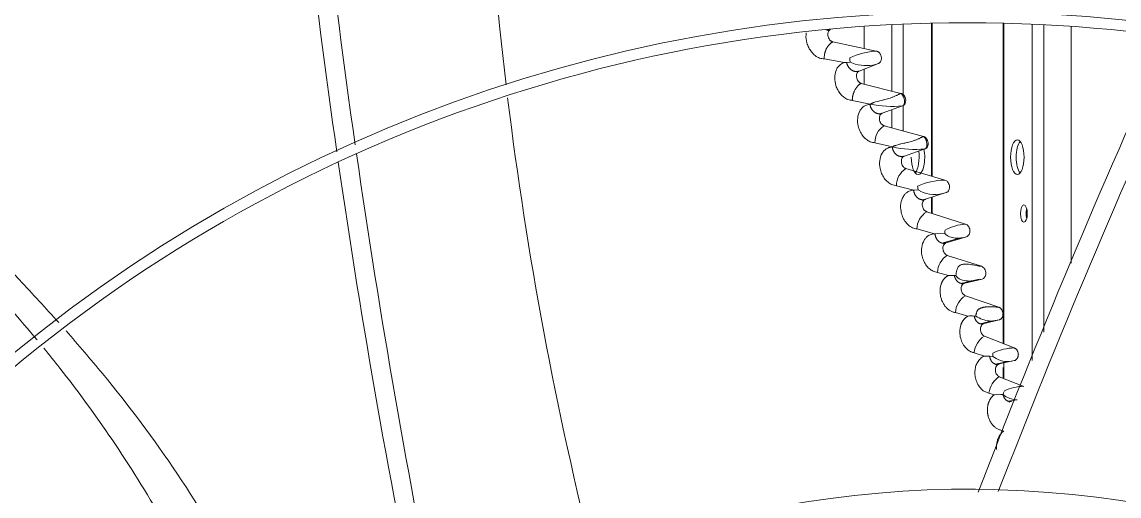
# Model space of a CAD drawing. Header units: millimetres. Extents: x 113490 to 142599, y -20467 to 115.
# Drawn here: x 122741.5 to 122994.1, y -11125.6 to -11016.3 of the extents above; entities that cross this region are included whole.
import ezdxf

# ---------------------------------------------------------------- set-up
doc = ezdxf.new("R2010")
doc.units = ezdxf.units.MM
doc.layers.add('DV3_0', color=7, linetype='Continuous')

msp = doc.modelspace()

# ---------------------------------------------------------------- linework, layer by layer
at = {"layer": 'DV3_0', "color": 7, "linetype": 'Continuous', "lineweight": 15}
for p, q in [((122935.43, -11022.44), (122935.43, -11017.32)), ((122951.09, -11051.89), (122951.09, -11016.59)), ((122967.39, -11016.59), (122967.39, -11090.41)), ((122983.05, -11071.94), (122983.05, -11017.32)), ((122928.19, -11020.9), (122938.19, -11023.02)), ((122926.21, -11024.81), (122930.87, -11025.66)), ((122932.11, -11025.08), (122932.1, -11024.59)), ((122932.18, -11025.58), (122932.11, -11025.08)), ((122932.18, -11025.58), (122931.37, -11025.66)), ((122933.35, -11026.02), (122932.18, -11025.58)), ((122938.67, -11025.89), (122934.26, -11027.62)), ((122935.43, -11030.64), (122935.43, -11027.16)), ((122934.74, -11030.47), (122943.84, -11032.77)), ((122932.67, -11034.38), (122936.8, -11035.28)), ((122936.8, -11035.28), (122936.72, -11035.3)), ((122944.24, -11035.65), (122939.58, -11037.37)), ((122939.99, -11040.22), (122949.03, -11042.71)), ((122937.86, -11044.17), (122941.91, -11045.12)), ((122941.91, -11045.12), (122941.86, -11045.13)), ((122949.37, -11045.59), (122944.66, -11047.22)), ((122945.01, -11050.09), (122954, -11052.76)), ((122942.81, -11054.05), (122946.84, -11055.07)), ((122946.84, -11055.07), (122946.79, -11055.09)), ((122947.82, -11055.04), (122946.84, -11055.07)), ((122947.72, -11054.35), (122947.71, -11054.16)), ((122947.75, -11054.64), (122947.72, -11054.35)), ((122947.82, -11055.04), (122947.75, -11054.64)), ((122948.28, -11055.27), (122947.82, -11055.04)), ((122954.27, -11055.65), (122949.51, -11057.18)), ((122951.09, -11060.47), (122951.09, -11056.68)), ((122949.8, -11060.06), (122958.74, -11062.92)), ((122947.53, -11064.02), (122951.56, -11065.12)), ((122953.95, -11065.09), (122951.69, -11065.13)), ((122953.31, -11067.3), (122957.34, -11066.12)), ((122958.94, -11065.83), (122954.3, -11067.21)), ((122954.54, -11070.1), (122962.41, -11072.63)), ((122952.28, -11074.03), (122954.79, -11074.72)), ((122956.18, -11074.72), (122954.79, -11074.72)), ((122956.53, -11074.72), (122956.17, -11074.72)), ((122957.63, -11076.57), (122961.9, -11075.59)), ((122962.54, -11075.56), (122958.57, -11076.49)), ((122958.71, -11079.4), (122966.39, -11082.05)), ((122956.4, -11083.28), (122959.27, -11084.12)), ((122961.27, -11083.34), (122961.38, -11083.07)), ((122961.14, -11084.11), (122960.75, -11084.11)), ((122961.52, -11084.34), (122961.14, -11084.11)), ((122962.14, -11085.89), (122964.93, -11085.23)), ((122966.47, -11084.98), (122963.03, -11085.81)), ((122966.47, -11084.98), (122964.63, -11085.24)), ((122963.09, -11088.72), (122969.98, -11091.43)), ((122960.71, -11092.53), (122963.09, -11093.31)), ((122965.05, -11093.4), (122964.3, -11093.36)), ((122965.03, -11093.03), (122965.04, -11092.64)), ((122965.05, -11093.4), (122965.03, -11093.03)), ((122965.78, -11093.86), (122965.05, -11093.4)), ((122965.61, -11095.2), (122968.48, -11094.58)), ((122969.97, -11094.36), (122966.51, -11095.13)), ((122967.39, -11095.97), (122967.39, -11098.4)), ((122966.52, -11098.06), (122972.16, -11100.29)), ((122964.13, -11101.84), (122965.34, -11102.24)), ((122967.4, -11102.19), (122967.52, -11101.75)), ((122967.52, -11101.75), (122967.68, -11101.34)), ((122968.58, -11103.73), (122970.61, -11103.41)), ((122966.87, -11110.37), (122967.54, -11110.61))]:
    msp.add_line(p, q, dxfattribs=at)
at = {"layer": 'DV3_0', "color": 7, "linetype": 'Continuous', "lineweight": 20}
for p, q in [((122941.74, -11032.24), (122941.74, -11016.94)), ((122944.36, -11033.06), (122944.36, -11016.81)), ((122950.93, -11051.84), (122950.93, -11016.59)), ((122967.55, -11090.47), (122967.55, -11016.59)), ((122974.12, -11094.34), (122974.12, -11016.81)), ((122976.74, -11087.77), (122976.74, -11016.94)), ((122941.74, -11040.7), (122941.74, -11036.57)), ((122944.36, -11041.42), (122944.36, -11035.57)), ((122950.93, -11060.42), (122950.93, -11056.73)), ((122967.55, -11098.47), (122967.55, -11094.78))]:
    msp.add_line(p, q, dxfattribs=at)
at = {"layer": 'DV3_0', "color": 7, "linetype": 'Continuous', "lineweight": 15}
for centre, radius, start, end in [((122959.24, -11359.99), 551.5, 105.4775, 164.5225), ((122959.24, -11359.99), 456, 45.9967, 135.345), ((122959.24, -11359.99), 453.5, 90, 135.5593), ((122959.24, -11359.99), 453.5, 45.9921, 90), ((123719.05, -10927.53), 872.25, 179.63163, 186.79939), ((122959.24, -11359.99), 457, 110.247, 135.4462), ((124720.31, -10773.15), 1921.39, 184.80784, 188.12284), ((124636.57, -10785.08), 1841.22, 184.70532, 188.15423), ((122959.24, -11359.99), 346, 46.4603, 135.3186), ((122959.24, -11359.99), 343.5, 90, 135.6595), ((122959.24, -11359.99), 343.5, 46.1768, 90), ((122927.26, -11017.29), 1.01, 237.3185, 274.2111), ((124680.83, -11783.04), 1840.9, 155.5057, 159.04474), ((124758.01, -11818.41), 1921.39, 155.45411, 158.83061), ((122939.03, -11038.94), 15.94, 93.0225, 115.8037), ((122931.18, -11031.74), 6.08, 88.2156, 92.9435), ((122935.83, -11018.02), 8.37, 252.8205, 289.8805), ((123719.05, -10927.53), 872.25, 186.99692, 194.17255), ((122941.77, -11010.44), 25.33, 258.6846, 275.5926), ((122939.17, -11036.72), 0.892, 234.0269, 274.1956), ((122942.54, -11044.15), 4.67, 122.9395, 180.3161), ((122947.19, -11020.86), 24.83, 257.7251, 275.0524), ((124720.31, -10773.15), 1921.39, 188.18485, 191.5672), ((122944.24, -11046.62), 0.85, 232.3055, 274.4729), ((124636.57, -10785.08), 1841.22, 188.2287, 191.77728), ((122947.63, -11054.13), 4.82, 122.93, 179.0377), ((122954.15, -11068.3), 15.54, 90.5595, 114.5067), ((122951.72, -11048.53), 7.57, 242.9588, 289.7405), ((122949.08, -11056.64), 0.798, 230.1456, 274.5886), ((122952.44, -11064.19), 4.91, 122.562, 177.9785), ((122959.28, -11073.44), 10.53, 92.977, 119.9222), ((122951.28, -11068.84), 3.73, 83.6363, 85.6103), ((122960.38, -11065.36), 6.43, 173.7436, 177.5751), ((122959.53, -11065.28), 5.58, 169.9864, 173.5772), ((122957.18, -11074.23), 4.9, 122.5708, 177.6361), ((122961.79, -11074.97), 5.25, 155.3579, 164.2643), ((122962.19, -11075.1), 5.67, 164.1449, 176.1971), ((122958.57, -11073.5), 2.38, 211.0548, 246.3315), ((122959.64, -11069.94), 6.08, 250.5416, 281.6366), ((122959.47, -11064.61), 11.37, 277.0844, 285.6697), ((122961.39, -11083.62), 5, 122.4652, 176.1927), ((122967.04, -11085.54), 6.18, 151.3363, 156.4381), ((122960.08, -11089.99), 5.93, 83.4895, 97.7815), ((122964.83, -11078.67), 6.57, 239.7121, 268.2407), ((122965.86, -11093.1), 5.19, 122.293, 173.6198), ((122963.45, -11099.24), 5.93, 81.7806, 93.4834), ((122970.06, -11102.41), 10.97, 90.3743, 117.168), ((122968.47, -11089.15), 5.43, 240.2883, 286.0903), ((122969.28, -11102.44), 5.18, 122.1683, 173.2983), ((122972.26, -11110.75), 10.47, 90.5253, 115.9355), ((122966.52, -11108.08), 5.96, 81.5356, 101.4495), ((122970.88, -11097.9), 5.52, 230.9286, 267.3042), ((122959.24, -11359.99), 236, 46.5586, 135.2674)]:
    msp.add_arc(centre, radius, start, end, dxfattribs=at)
at = {"layer": 'DV3_0', "color": 7, "linetype": 'Continuous', "lineweight": 20}
for centre, radius, start, end in [((122959.24, -11359.99), 461.75, 110.0855, 135.4011), ((122952.75, -11343.28), 420.46, 110.8294, 132.2399)]:
    msp.add_arc(centre, radius, start, end, dxfattribs=at)
at = {"layer": 'DV3_0', "color": 7, "linetype": 'Continuous', "lineweight": 15}
for centre, major_axis in [((122970.68, -11047.49), (0, -4)), ((122972.19, -11060.49), (0, -2))]:
    msp.add_ellipse(centre, major_axis=major_axis, ratio=0.386711, dxfattribs=at)
for centre, major_axis, start_param, end_param in [((122971.97, -11047.49), (0, -4), 3.572095, 5.852683), ((122947.8, -11047.49), (0, -4), 4.712389, 6.283185), ((122946.51, -11047.49), (0, -4), 0.430503, 1.935039), ((122947.8, -11047.49), (0, -4), 0, 2.053466), ((122973.48, -11060.49), (0, -2), 4.129099, 5.295679)]:
    msp.add_ellipse(centre, major_axis=major_axis, ratio=0.386711, start_param=start_param, end_param=end_param, dxfattribs=at)
for points, knots in [([(122801.78, -10936.09), (122800.08, -10936.72), (122795.94, -10938.29), (122787.09, -10941.8), (122777.51, -10945.84), (122766.93, -10950.71), (122757.76, -10955.23), (122746.69, -10961.07), (122733.07, -10968.83), (122717.47, -10978.59), (122702.01, -10989.22), (122688.71, -10999.12), (122677.99, -11007.61), (122669.56, -11014.53), (122664.69, -11018.69), (122662.48, -11020.58)], [0.2372655, 0.2372655, 0.2372655, 0.2372655, 0.2629324, 0.3003611, 0.375216, 0.4179257, 0.4668403, 0.518544, 0.5907456, 0.6811722, 0.7688048, 0.8461038, 0.908484, 0.9586231, 1, 1, 1, 1]), ([(122922.05, -11018.83), (122922.03, -11018.98), (122921.95, -11019.73), (122922.1, -11020.9), (122922.6, -11022.24), (122923.25, -11023.27), (122924.1, -11024.13), (122925.13, -11024.72), (122925.85, -11024.78), (122926.21, -11024.81)], [0.3618158, 0.3618158, 0.3618158, 0.3618158, 0.3973455, 0.5388105, 0.6262607, 0.7173174, 0.8104477, 0.9044658, 1, 1, 1, 1]), ([(122926.69, -11018.15), (122926.73, -11018.16), (122926.81, -11018.17), (122926.92, -11018.17), (122927.05, -11018.17), (122927.17, -11018.16), (122927.3, -11018.15), (122927.42, -11018.12), (122927.54, -11018.09), (122927.62, -11018.07), (122927.66, -11018.05)], [0.7345722, 0.7345722, 0.7345722, 0.7345722, 0.7635849, 0.797214, 0.8309102, 0.8646595, 0.8984503, 0.9322737, 0.9661242, 1, 1, 1, 1]), ([(122927.66, -11018.05), (122927.64, -11018.06), (122927.59, -11018.08), (122927.52, -11018.12), (122927.46, -11018.16), (122927.4, -11018.21), (122927.31, -11018.3), (122927.2, -11018.44), (122927.1, -11018.64), (122927.04, -11018.88), (122927, -11019.23), (122927.06, -11019.7), (122927.25, -11020.12), (122927.44, -11020.4), (122927.58, -11020.56), (122927.73, -11020.69), (122927.88, -11020.78), (122928.04, -11020.86), (122928.14, -11020.89), (122928.19, -11020.9)], [0, 0, 0, 0, 0.024624, 0.049155, 0.073731, 0.098492, 0.123573, 0.188662, 0.254835, 0.324776, 0.395743, 0.542434, 0.68507, 0.744419, 0.803054, 0.853511, 0.90333, 0.951912, 1, 1, 1, 1]), ([(122926.21, -11024.81), (122926.21, -11024.76), (122926.2, -11024.64), (122926.21, -11024.48), (122926.22, -11024.32), (122926.23, -11024.16), (122926.25, -11024.02), (122926.27, -11023.88), (122926.29, -11023.75), (122926.31, -11023.63), (122926.34, -11023.51), (122926.36, -11023.41), (122926.39, -11023.31), (122926.42, -11023.22), (122926.44, -11023.13), (122926.47, -11023.06), (122926.5, -11022.99), (122926.52, -11022.92), (122926.54, -11022.87), (122926.56, -11022.82), (122926.58, -11022.78), (122926.59, -11022.74), (122926.6, -11022.71), (122926.61, -11022.69), (122926.62, -11022.68), (122926.66, -11022.58), (122926.75, -11022.4), (122926.88, -11022.17), (122927.02, -11021.95), (122927.16, -11021.75), (122927.31, -11021.58), (122927.46, -11021.43), (122927.61, -11021.29), (122927.76, -11021.17), (122927.9, -11021.07), (122928.05, -11020.98), (122928.15, -11020.93), (122928.19, -11020.9)], [0, 0, 0, 0, 0.034247, 0.066998, 0.098291, 0.128152, 0.156601, 0.183653, 0.209318, 0.233601, 0.256508, 0.27804, 0.298197, 0.31698, 0.334386, 0.350413, 0.365059, 0.378321, 0.390195, 0.400677, 0.409765, 0.417455, 0.423745, 0.428631, 0.432112, 0.434187, 0.49402, 0.552, 0.608212, 0.662712, 0.715543, 0.766744, 0.816357, 0.864431, 0.911021, 0.956188, 1, 1, 1, 1]), ([(122938.19, -11023.02), (122938.22, -11023.03), (122938.29, -11023.04), (122938.38, -11023.08), (122938.47, -11023.11), (122938.57, -11023.17), (122938.7, -11023.25), (122938.9, -11023.42), (122939.08, -11023.65), (122939.23, -11023.95), (122939.32, -11024.21), (122939.37, -11024.49), (122939.38, -11024.76), (122939.35, -11025.03), (122939.27, -11025.27), (122939.16, -11025.49), (122939.04, -11025.65), (122938.91, -11025.76), (122938.8, -11025.84), (122938.71, -11025.87), (122938.67, -11025.89)], [0, 0, 0, 0, 0.028272, 0.055544, 0.081933, 0.107568, 0.154556, 0.202641, 0.315382, 0.382024, 0.454683, 0.525592, 0.597115, 0.668375, 0.7388, 0.807176, 0.875116, 0.917708, 0.959123, 1, 1, 1, 1]), ([(122930.87, -11025.66), (122930.7, -11025.72), (122930.38, -11025.82), (122929.97, -11026.08), (122929.61, -11026.39), (122929.32, -11026.73), (122929.1, -11027.1), (122928.74, -11027.86), (122928.51, -11029.17), (122928.77, -11030.76), (122929.3, -11032.01), (122929.92, -11032.95), (122930.73, -11033.72), (122931.67, -11034.27), (122932.34, -11034.34), (122932.67, -11034.38)], [0, 0, 0, 0, 0.048864, 0.095129, 0.13896, 0.180413, 0.219499, 0.256141, 0.404018, 0.547159, 0.634107, 0.723737, 0.814827, 0.906766, 1, 1, 1, 1]), ([(122931.37, -11025.66), (122931.38, -11025.71), (122931.4, -11025.8), (122931.44, -11025.94), (122931.48, -11026.07), (122931.53, -11026.2), (122931.59, -11026.33), (122931.65, -11026.45), (122931.72, -11026.57), (122931.79, -11026.69), (122931.87, -11026.8), (122931.95, -11026.9), (122932.03, -11027), (122932.12, -11027.1), (122932.22, -11027.18), (122932.31, -11027.27), (122932.41, -11027.34), (122932.52, -11027.41), (122932.62, -11027.48), (122932.73, -11027.53), (122932.84, -11027.58), (122932.96, -11027.63), (122933.07, -11027.66), (122933.19, -11027.69), (122933.31, -11027.71), (122933.43, -11027.73), (122933.55, -11027.73), (122933.67, -11027.73), (122933.79, -11027.73), (122933.91, -11027.71), (122934.03, -11027.69), (122934.15, -11027.66), (122934.22, -11027.63), (122934.26, -11027.62)], [0, 0, 0, 0, 0.030384, 0.060748, 0.091135, 0.121579, 0.15211, 0.182752, 0.213525, 0.244442, 0.275515, 0.306752, 0.338161, 0.369745, 0.401509, 0.433456, 0.46559, 0.497915, 0.530435, 0.563144, 0.596034, 0.629096, 0.662315, 0.695677, 0.729167, 0.762768, 0.796466, 0.830245, 0.864093, 0.897998, 0.931954, 0.965955, 1, 1, 1, 1]), ([(122934.26, -11027.62), (122934.2, -11027.65), (122934.09, -11027.7), (122933.88, -11027.88), (122933.68, -11028.2), (122933.59, -11028.7), (122933.65, -11029.25), (122933.85, -11029.74), (122934.12, -11030.1), (122934.38, -11030.31), (122934.58, -11030.42), (122934.69, -11030.45), (122934.74, -11030.47)], [0, 0, 0, 0, 0.062102, 0.12489, 0.256734, 0.397285, 0.543216, 0.684976, 0.802585, 0.903031, 0.951697, 1, 1, 1, 1]), ([(122749.91, -11085.59), (122746.95, -11082.28), (122743.94, -11079.01), (122734.29, -11068.77), (122727.49, -11061.88), (122713.03, -11049.58), (122705.36, -11044.17), (122688.77, -11035.95), (122679.85, -11033.12), (122670.1, -11032)], [0.5671555, 0.5671555, 0.5671555, 0.5671555, 0.625, 0.625, 0.75, 0.75, 0.875, 0.875, 1, 1, 1, 1]), ([(122932.67, -11034.38), (122932.67, -11034.32), (122932.67, -11034.21), (122932.68, -11034.04), (122932.7, -11033.87), (122932.72, -11033.72), (122932.74, -11033.57), (122932.76, -11033.43), (122932.79, -11033.29), (122932.82, -11033.17), (122932.85, -11033.05), (122932.88, -11032.94), (122932.91, -11032.84), (122932.94, -11032.74), (122932.97, -11032.66), (122933, -11032.58), (122933.03, -11032.51), (122933.06, -11032.44), (122933.08, -11032.39), (122933.1, -11032.34), (122933.12, -11032.3), (122933.14, -11032.26), (122933.15, -11032.23), (122933.16, -11032.21), (122933.17, -11032.19), (122933.22, -11032.09), (122933.31, -11031.91), (122933.46, -11031.66), (122933.62, -11031.43), (122933.78, -11031.23), (122933.94, -11031.05), (122934.1, -11030.9), (122934.26, -11030.76), (122934.42, -11030.65), (122934.58, -11030.55), (122934.69, -11030.49), (122934.74, -11030.47)], [0, 0, 0, 0, 0.035273, 0.069011, 0.10125, 0.132017, 0.161329, 0.189202, 0.215643, 0.24066, 0.264255, 0.286432, 0.307189, 0.326528, 0.344447, 0.360943, 0.376014, 0.389658, 0.40187, 0.412649, 0.421991, 0.429892, 0.436351, 0.441364, 0.44493, 0.447047, 0.511167, 0.573116, 0.632997, 0.690884, 0.746841, 0.800927, 0.853208, 0.90376, 0.952661, 1, 1, 1, 1]), ([(122936.8, -11035.28), (122936.84, -11035.25), (122936.93, -11035.19), (122937.07, -11035.12), (122937.22, -11035.04), (122937.38, -11034.97), (122937.65, -11034.87), (122938.09, -11034.72), (122938.7, -11034.56), (122939.3, -11034.41), (122939.8, -11034.29), (122940.27, -11034.17), (122940.77, -11034.04), (122941.28, -11033.88), (122941.69, -11033.74), (122942.02, -11033.62), (122942.33, -11033.49), (122942.62, -11033.36), (122942.89, -11033.23), (122943.16, -11033.11), (122943.4, -11032.98), (122943.63, -11032.87), (122943.77, -11032.81), (122943.84, -11032.77)], [0, 0, 0, 0, 0.02239, 0.045542, 0.069487, 0.094252, 0.119858, 0.19121, 0.284759, 0.376509, 0.443355, 0.485065, 0.569332, 0.642591, 0.687514, 0.730371, 0.771441, 0.81104, 0.849517, 0.887246, 0.924627, 0.962072, 1, 1, 1, 1]), ([(122943.84, -11032.77), (122943.87, -11032.78), (122943.92, -11032.79), (122944, -11032.82), (122944.08, -11032.86), (122944.18, -11032.92), (122944.31, -11033), (122944.46, -11033.13), (122944.59, -11033.28), (122944.78, -11033.55), (122944.91, -11033.88), (122944.97, -11034.25), (122944.97, -11034.52), (122944.93, -11034.79), (122944.86, -11035.03), (122944.74, -11035.25), (122944.61, -11035.41), (122944.48, -11035.52), (122944.36, -11035.6), (122944.28, -11035.63), (122944.24, -11035.65)], [0, 0, 0, 0, 0.024123, 0.048338, 0.072771, 0.097546, 0.147172, 0.197151, 0.252995, 0.309556, 0.44801, 0.519109, 0.59083, 0.663237, 0.734728, 0.803122, 0.871248, 0.914926, 0.957627, 1, 1, 1, 1]), ([(122943.84, -11032.77), (122944.01, -11032.87), (122944.19, -11033.08), (122944.49, -11033.61), (122944.61, -11033.94), (122944.71, -11034.59), (122944.7, -11034.91), (122944.56, -11035.41), (122944.42, -11035.58), (122944.24, -11035.65)], [0, 0, 0, 0, 0.25, 0.25, 0.5, 0.5, 0.75, 0.75, 1, 1, 1, 1]), ([(122936.72, -11035.3), (122936.54, -11035.32), (122936.21, -11035.36), (122935.75, -11035.53), (122935.37, -11035.74), (122935.05, -11035.99), (122934.79, -11036.26), (122934.59, -11036.52), (122934.18, -11037.18), (122933.8, -11038.44), (122933.93, -11040.1), (122934.38, -11041.45), (122934.99, -11042.51), (122935.81, -11043.38), (122936.8, -11044.01), (122937.51, -11044.12), (122937.86, -11044.17)], [0, 0, 0, 0, 0.047122, 0.090496, 0.130241, 0.166434, 0.199058, 0.22806, 0.253363, 0.40011, 0.539149, 0.628436, 0.720179, 0.813041, 0.906165, 1, 1, 1, 1]), ([(122936.72, -11035.3), (122936.73, -11035.35), (122936.75, -11035.45), (122936.78, -11035.59), (122936.82, -11035.73), (122936.87, -11035.87), (122936.92, -11036), (122936.98, -11036.13), (122937.04, -11036.25), (122937.11, -11036.37), (122937.18, -11036.49), (122937.26, -11036.6), (122937.35, -11036.7), (122937.44, -11036.8), (122937.53, -11036.9), (122937.62, -11036.98), (122937.72, -11037.06), (122937.83, -11037.14), (122937.93, -11037.2), (122938.04, -11037.26), (122938.15, -11037.32), (122938.27, -11037.36), (122938.38, -11037.4), (122938.5, -11037.43), (122938.62, -11037.46), (122938.74, -11037.47), (122938.86, -11037.48), (122938.98, -11037.48), (122939.1, -11037.47), (122939.22, -11037.46), (122939.34, -11037.44), (122939.46, -11037.41), (122939.54, -11037.38), (122939.58, -11037.37)], [0, 0, 0, 0, 0.030635, 0.061224, 0.091813, 0.122439, 0.153133, 0.183919, 0.214818, 0.245844, 0.27701, 0.308323, 0.339791, 0.371419, 0.40321, 0.435168, 0.467299, 0.499607, 0.532097, 0.564763, 0.597599, 0.630594, 0.663734, 0.697006, 0.730393, 0.763879, 0.797449, 0.831089, 0.864786, 0.898531, 0.932316, 0.966139, 1, 1, 1, 1]), ([(122939.58, -11037.37), (122939.52, -11037.39), (122939.4, -11037.45), (122939.19, -11037.62), (122938.98, -11037.94), (122938.88, -11038.44), (122938.93, -11038.98), (122939.12, -11039.47), (122939.39, -11039.85), (122939.64, -11040.06), (122939.84, -11040.17), (122939.94, -11040.21), (122939.99, -11040.22)], [0, 0, 0, 0, 0.06232, 0.125349, 0.257498, 0.397954, 0.54335, 0.684485, 0.801986, 0.902662, 0.951486, 1, 1, 1, 1]), ([(122941.91, -11045.12), (122941.95, -11045.09), (122942.04, -11045.04), (122942.19, -11044.96), (122942.34, -11044.89), (122942.51, -11044.82), (122942.78, -11044.72), (122943.23, -11044.58), (122943.85, -11044.43), (122944.47, -11044.28), (122944.97, -11044.17), (122945.45, -11044.06), (122945.96, -11043.94), (122946.47, -11043.79), (122946.89, -11043.65), (122947.21, -11043.53), (122947.52, -11043.41), (122947.82, -11043.29), (122948.09, -11043.16), (122948.35, -11043.04), (122948.6, -11042.92), (122948.83, -11042.81), (122948.96, -11042.74), (122949.03, -11042.71)], [0, 0, 0, 0, 0.022591, 0.045965, 0.070153, 0.095183, 0.121079, 0.193087, 0.287972, 0.379275, 0.446421, 0.489214, 0.573272, 0.646377, 0.691029, 0.733567, 0.774271, 0.81346, 0.851488, 0.88874, 0.925625, 0.962567, 1, 1, 1, 1]), ([(122949.03, -11042.71), (122949.06, -11042.72), (122949.11, -11042.73), (122949.19, -11042.76), (122949.27, -11042.8), (122949.38, -11042.86), (122949.5, -11042.95), (122949.65, -11043.08), (122949.78, -11043.24), (122949.96, -11043.51), (122950.08, -11043.84), (122950.14, -11044.2), (122950.13, -11044.48), (122950.09, -11044.74), (122950.01, -11044.99), (122949.89, -11045.2), (122949.75, -11045.36), (122949.62, -11045.47), (122949.5, -11045.54), (122949.42, -11045.57), (122949.37, -11045.59)], [0, 0, 0, 0, 0.024221, 0.048526, 0.073043, 0.097896, 0.147641, 0.197716, 0.253529, 0.310059, 0.447944, 0.518776, 0.590268, 0.662595, 0.734061, 0.802568, 0.870843, 0.914661, 0.957497, 1, 1, 1, 1]), ([(122949.03, -11042.71), (122949.21, -11042.81), (122949.39, -11043.02), (122949.68, -11043.56), (122949.79, -11043.9), (122949.89, -11044.55), (122949.87, -11044.86), (122949.71, -11045.36), (122949.56, -11045.53), (122949.37, -11045.59)], [0, 0, 0, 0, 0.25, 0.25, 0.5, 0.5, 0.75, 0.75, 1, 1, 1, 1]), ([(122941.86, -11045.13), (122941.68, -11045.15), (122941.33, -11045.19), (122940.87, -11045.35), (122940.47, -11045.57), (122940.15, -11045.82), (122939.89, -11046.08), (122939.69, -11046.34), (122939.27, -11046.98), (122938.87, -11048.22), (122938.96, -11049.88), (122939.39, -11051.25), (122939.98, -11052.33), (122940.79, -11053.22), (122941.76, -11053.87), (122942.46, -11053.99), (122942.81, -11054.05)], [0, 0, 0, 0, 0.048442, 0.092755, 0.133055, 0.169407, 0.201787, 0.230133, 0.254365, 0.400813, 0.538758, 0.629112, 0.721369, 0.814231, 0.906977, 1, 1, 1, 1]), ([(122941.86, -11045.13), (122941.87, -11045.18), (122941.89, -11045.28), (122941.92, -11045.42), (122941.95, -11045.56), (122942, -11045.7), (122942.05, -11045.83), (122942.11, -11045.96), (122942.17, -11046.09), (122942.23, -11046.21), (122942.31, -11046.33), (122942.38, -11046.44), (122942.46, -11046.54), (122942.55, -11046.64), (122942.64, -11046.74), (122942.73, -11046.83), (122942.83, -11046.91), (122942.93, -11046.98), (122943.04, -11047.05), (122943.14, -11047.11), (122943.25, -11047.16), (122943.37, -11047.21), (122943.48, -11047.25), (122943.6, -11047.28), (122943.71, -11047.31), (122943.83, -11047.32), (122943.95, -11047.33), (122944.07, -11047.33), (122944.19, -11047.33), (122944.31, -11047.31), (122944.42, -11047.29), (122944.54, -11047.26), (122944.62, -11047.23), (122944.66, -11047.22)], [0, 0, 0, 0, 0.030734, 0.061421, 0.092104, 0.12282, 0.1536, 0.184466, 0.215439, 0.246533, 0.277759, 0.309125, 0.340636, 0.372297, 0.404113, 0.436086, 0.468222, 0.500526, 0.533002, 0.565646, 0.598452, 0.631408, 0.664503, 0.697721, 0.731048, 0.764467, 0.797965, 0.831527, 0.865142, 0.898801, 0.932497, 0.96623, 1, 1, 1, 1]), ([(122944.66, -11047.22), (122944.6, -11047.25), (122944.48, -11047.3), (122944.26, -11047.47), (122944.05, -11047.78), (122943.94, -11048.28), (122943.97, -11048.82), (122944.15, -11049.32), (122944.41, -11049.7), (122944.66, -11049.91), (122944.86, -11050.03), (122944.96, -11050.07), (122945.01, -11050.09)], [0, 0, 0, 0, 0.062549, 0.125812, 0.258284, 0.398682, 0.543566, 0.684075, 0.801456, 0.902317, 0.951347, 1, 1, 1, 1]), ([(122954, -11052.76), (122954.12, -11052.8), (122954.34, -11052.89), (122954.64, -11053.15), (122954.89, -11053.53), (122955.06, -11054.02), (122955.08, -11054.57), (122954.94, -11055.08), (122954.7, -11055.4), (122954.47, -11055.58), (122954.34, -11055.63), (122954.27, -11055.65)], [0, 0, 0, 0, 0.104422, 0.203054, 0.315004, 0.452188, 0.594733, 0.73555, 0.873812, 0.937759, 1, 1, 1, 1]), ([(122946.79, -11055.09), (122946.6, -11055.1), (122946.24, -11055.14), (122945.76, -11055.3), (122945.36, -11055.52), (122945.03, -11055.77), (122944.78, -11056.02), (122944.58, -11056.27), (122944.15, -11056.89), (122943.73, -11058.11), (122943.79, -11059.76), (122944.18, -11061.14), (122944.76, -11062.24), (122945.54, -11063.15), (122946.5, -11063.81), (122947.19, -11063.95), (122947.53, -11064.02)], [0, 0, 0, 0, 0.050205, 0.095756, 0.136766, 0.173286, 0.205281, 0.232678, 0.25539, 0.401679, 0.538547, 0.629872, 0.722586, 0.815422, 0.907786, 1, 1, 1, 1]), ([(122946.79, -11055.09), (122946.79, -11055.13), (122946.81, -11055.23), (122946.84, -11055.37), (122946.87, -11055.51), (122946.91, -11055.65), (122946.96, -11055.78), (122947.02, -11055.91), (122947.07, -11056.04), (122947.14, -11056.16), (122947.21, -11056.28), (122947.28, -11056.39), (122947.36, -11056.5), (122947.44, -11056.6), (122947.53, -11056.69), (122947.62, -11056.78), (122947.72, -11056.86), (122947.82, -11056.94), (122947.92, -11057.01), (122948.02, -11057.07), (122948.13, -11057.12), (122948.24, -11057.17), (122948.35, -11057.21), (122948.46, -11057.24), (122948.58, -11057.27), (122948.69, -11057.28), (122948.81, -11057.29), (122948.93, -11057.3), (122949.04, -11057.29), (122949.16, -11057.28), (122949.28, -11057.25), (122949.39, -11057.22), (122949.47, -11057.2), (122949.51, -11057.18)], [0, 0, 0, 0, 0.030851, 0.061651, 0.092443, 0.123263, 0.154141, 0.185099, 0.216157, 0.247329, 0.278623, 0.310048, 0.341609, 0.37331, 0.405155, 0.437146, 0.46929, 0.50159, 0.534052, 0.566673, 0.599445, 0.632359, 0.665402, 0.69856, 0.731818, 0.765162, 0.798576, 0.832048, 0.865567, 0.899125, 0.932715, 0.966339, 1, 1, 1, 1]), ([(122949.51, -11057.18), (122949.45, -11057.21), (122949.33, -11057.26), (122949.11, -11057.43), (122948.89, -11057.74), (122948.76, -11058.23), (122948.78, -11058.77), (122948.95, -11059.27), (122949.2, -11059.66), (122949.44, -11059.88), (122949.64, -11060), (122949.74, -11060.04), (122949.8, -11060.06)], [0, 0, 0, 0, 0.062812, 0.126364, 0.259394, 0.400016, 0.544658, 0.684677, 0.801948, 0.903051, 0.951597, 1, 1, 1, 1]), ([(122716.43, -11060.31), (122719.7, -11063.12), (122725.11, -11067.77), (122732.58, -11075.57), (122739.1, -11082.72), (122742.97, -11087.24), (122744.92, -11089.59)], [0, 0, 0, 0, 0.0665262, 0.1303545, 0.1795293, 0.2312581, 0.2312581, 0.2312581, 0.2312581]), ([(122958.94, -11065.83), (122959.2, -11065.75), (122959.44, -11065.55), (122959.74, -11064.99), (122959.8, -11064.63), (122959.73, -11064.1), (122959.68, -11063.92), (122959.55, -11063.62), (122959.47, -11063.49), (122959.2, -11063.16), (122959, -11063.01), (122958.74, -11062.92)], [0, 0, 0, 0, 0.25, 0.25, 0.5, 0.5, 0.625, 0.625, 0.75, 0.75, 1, 1, 1, 1]), ([(122951.56, -11065.12), (122951.38, -11065.14), (122951.04, -11065.18), (122950.57, -11065.36), (122950.18, -11065.57), (122949.85, -11065.83), (122949.59, -11066.09), (122949.39, -11066.34), (122948.97, -11066.98), (122948.55, -11068.2), (122948.6, -11069.84), (122948.99, -11071.21), (122949.56, -11072.29), (122950.34, -11073.18), (122951.27, -11073.82), (122951.94, -11073.96), (122952.28, -11074.03)], [0, 0, 0, 0, 0.049141, 0.094092, 0.13496, 0.171784, 0.204539, 0.23317, 0.257605, 0.403931, 0.540449, 0.632484, 0.72525, 0.817543, 0.909024, 1, 1, 1, 1]), ([(122951.69, -11065.13), (122951.7, -11065.18), (122951.71, -11065.28), (122951.74, -11065.42), (122951.77, -11065.55), (122951.81, -11065.69), (122951.85, -11065.82), (122951.9, -11065.95), (122951.96, -11066.07), (122952.02, -11066.19), (122952.08, -11066.31), (122952.16, -11066.42), (122952.23, -11066.52), (122952.31, -11066.62), (122952.39, -11066.72), (122952.48, -11066.8), (122952.57, -11066.89), (122952.67, -11066.96), (122952.77, -11067.03), (122952.87, -11067.09), (122952.97, -11067.14), (122953.07, -11067.19), (122953.18, -11067.23), (122953.29, -11067.26), (122953.4, -11067.29), (122953.51, -11067.3), (122953.63, -11067.31), (122953.74, -11067.32), (122953.85, -11067.31), (122953.97, -11067.3), (122954.08, -11067.28), (122954.19, -11067.25), (122954.27, -11067.22), (122954.3, -11067.21)], [0, 0, 0, 0, 0.030903, 0.061757, 0.092606, 0.123482, 0.154416, 0.185429, 0.216539, 0.247758, 0.279095, 0.310558, 0.342151, 0.373878, 0.405741, 0.437743, 0.46989, 0.502187, 0.534638, 0.56724, 0.599989, 0.632874, 0.665883, 0.699003, 0.732219, 0.765517, 0.798883, 0.832304, 0.86577, 0.899275, 0.932814, 0.966387, 1, 1, 1, 1]), ([(122953.95, -11065.09), (122954.28, -11065.42), (122954.67, -11065.66), (122955.5, -11065.98), (122955.93, -11066.07), (122957.24, -11066.2), (122958.13, -11066.09), (122958.94, -11065.83)], [0, 0, 0, 0, 0.25, 0.25, 0.5, 0.5, 1, 1, 1, 1]), ([(122954.3, -11067.21), (122954.24, -11067.23), (122954.12, -11067.28), (122953.89, -11067.44), (122953.66, -11067.75), (122953.52, -11068.24), (122953.53, -11068.79), (122953.69, -11069.3), (122953.94, -11069.69), (122954.18, -11069.92), (122954.38, -11070.04), (122954.49, -11070.08), (122954.54, -11070.1)], [0, 0, 0, 0, 0.062383, 0.125326, 0.258613, 0.399122, 0.543125, 0.682116, 0.798667, 0.899797, 0.950261, 1, 1, 1, 1]), ([(122962.41, -11072.63), (122962.02, -11072.6), (122961.6, -11072.53), (122960.74, -11072.37), (122960.28, -11072.28), (122959.58, -11072.16), (122959.34, -11072.13), (122958.87, -11072.1), (122958.63, -11072.09), (122958.14, -11072.14), (122957.9, -11072.19), (122957.44, -11072.4), (122957.22, -11072.55), (122957.02, -11072.78)], [0, 0, 0, 0, 0.25, 0.25, 0.5, 0.5, 0.625, 0.625, 0.75, 0.75, 0.875, 0.875, 1, 1, 1, 1]), ([(122962.54, -11075.56), (122962.75, -11075.51), (122962.97, -11075.37), (122963.3, -11074.93), (122963.41, -11074.61), (122963.43, -11074.08), (122963.4, -11073.89), (122963.31, -11073.53), (122963.23, -11073.37), (122962.96, -11072.94), (122962.73, -11072.75), (122962.41, -11072.63)], [0, 0, 0, 0, 0.25, 0.25, 0.5, 0.5, 0.625, 0.625, 0.75, 0.75, 1, 1, 1, 1]), ([(122954.79, -11074.72), (122954.74, -11074.75), (122954.64, -11074.8), (122954.49, -11074.89), (122954.35, -11074.99), (122954.22, -11075.09), (122954.09, -11075.2), (122953.98, -11075.31), (122953.87, -11075.43), (122953.76, -11075.56), (122953.67, -11075.68), (122953.58, -11075.81), (122953.49, -11075.95), (122953.42, -11076.08), (122953.34, -11076.22), (122953.28, -11076.36), (122953.22, -11076.49), (122953.17, -11076.63), (122953.05, -11076.98), (122952.91, -11077.56), (122952.86, -11078.38), (122952.92, -11079.2), (122953.07, -11079.87), (122953.24, -11080.38), (122953.4, -11080.75), (122953.58, -11081.11), (122953.78, -11081.45), (122954.01, -11081.78), (122954.25, -11082.08), (122954.52, -11082.35), (122954.81, -11082.59), (122955.11, -11082.81), (122955.42, -11082.98), (122955.74, -11083.12), (122956.07, -11083.23), (122956.29, -11083.26), (122956.4, -11083.28)], [0, 0, 0, 0, 0.017715, 0.035156, 0.052326, 0.069229, 0.085873, 0.102262, 0.118404, 0.134304, 0.149969, 0.165394, 0.18057, 0.19549, 0.21015, 0.224545, 0.238672, 0.252532, 0.266123, 0.340487, 0.413318, 0.484312, 0.552986, 0.587561, 0.622228, 0.656954, 0.691675, 0.726322, 0.760835, 0.79523, 0.829551, 0.863797, 0.897929, 0.931953, 0.965962, 1, 1, 1, 1]), ([(122956.17, -11074.72), (122956.18, -11074.76), (122956.2, -11074.85), (122956.23, -11074.98), (122956.27, -11075.11), (122956.31, -11075.24), (122956.36, -11075.36), (122956.41, -11075.47), (122956.47, -11075.59), (122956.54, -11075.7), (122956.6, -11075.8), (122956.68, -11075.9), (122956.75, -11075.99), (122956.83, -11076.08), (122956.92, -11076.16), (122957.01, -11076.23), (122957.1, -11076.3), (122957.19, -11076.36), (122957.29, -11076.42), (122957.39, -11076.46), (122957.49, -11076.5), (122957.6, -11076.54), (122957.7, -11076.56), (122957.81, -11076.58), (122957.92, -11076.59), (122958.03, -11076.59), (122958.14, -11076.59), (122958.25, -11076.58), (122958.36, -11076.55), (122958.47, -11076.53), (122958.54, -11076.5), (122958.57, -11076.49)], [0, 0, 0, 0, 0.032614, 0.065252, 0.097952, 0.130745, 0.163655, 0.1967, 0.229895, 0.263248, 0.296767, 0.330454, 0.364311, 0.398342, 0.432546, 0.466926, 0.501487, 0.536231, 0.571155, 0.606253, 0.641513, 0.676921, 0.712464, 0.748124, 0.783887, 0.819738, 0.855665, 0.891658, 0.927712, 0.963824, 1, 1, 1, 1]), ([(122958.57, -11076.49), (122958.51, -11076.51), (122958.39, -11076.54), (122958.16, -11076.69), (122957.91, -11076.98), (122957.74, -11077.47), (122957.72, -11078.02), (122957.86, -11078.55), (122958.1, -11078.96), (122958.38, -11079.25), (122958.6, -11079.35), (122958.71, -11079.4)], [0, 0, 0, 0, 0.05997, 0.119652, 0.253572, 0.393841, 0.538208, 0.67793, 0.796111, 0.898999, 1, 1, 1, 1]), ([(122961.14, -11084.11), (122961.14, -11084.1), (122961.13, -11084.07), (122961.13, -11084.01), (122961.13, -11083.95), (122961.14, -11083.87), (122961.15, -11083.79), (122961.17, -11083.69), (122961.19, -11083.58), (122961.23, -11083.47), (122961.25, -11083.38), (122961.27, -11083.34)], [0, 0, 0, 0, 0.056086, 0.124592, 0.206444, 0.302202, 0.412239, 0.536828, 0.67619, 0.830519, 1, 1, 1, 1]), ([(122961.62, -11082.57), (122961.67, -11082.54), (122961.78, -11082.48), (122961.95, -11082.4), (122962.12, -11082.32), (122962.29, -11082.25), (122962.47, -11082.19), (122962.64, -11082.14), (122962.82, -11082.09), (122963.01, -11082.05), (122963.19, -11082.02), (122963.38, -11082), (122963.69, -11081.96), (122964.23, -11081.95), (122964.85, -11081.96), (122965.39, -11081.99), (122965.77, -11082.01), (122966.09, -11082.03), (122966.3, -11082.05), (122966.39, -11082.05)], [0, 0, 0, 0, 0.038089, 0.076072, 0.113983, 0.151854, 0.189717, 0.227605, 0.265552, 0.30359, 0.341755, 0.380079, 0.4186, 0.536848, 0.713623, 0.799402, 0.875674, 0.942505, 1, 1, 1, 1]), ([(122966.39, -11082.05), (122966.42, -11082.06), (122966.47, -11082.08), (122966.55, -11082.12), (122966.63, -11082.16), (122966.73, -11082.23), (122966.86, -11082.33), (122967.04, -11082.53), (122967.24, -11082.88), (122967.36, -11083.3), (122967.37, -11083.66), (122967.34, -11083.94), (122967.28, -11084.2), (122967.17, -11084.43), (122967.02, -11084.64), (122966.87, -11084.78), (122966.73, -11084.88), (122966.6, -11084.94), (122966.51, -11084.97), (122966.47, -11084.98)], [0, 0, 0, 0, 0.025576, 0.050828, 0.075886, 0.100887, 0.151436, 0.201506, 0.315258, 0.449485, 0.520353, 0.591225, 0.66263, 0.73384, 0.803002, 0.871846, 0.915591, 0.958096, 1, 1, 1, 1]), ([(122959.28, -11084.12), (122959.22, -11084.15), (122959.12, -11084.21), (122958.97, -11084.31), (122958.83, -11084.41), (122958.7, -11084.52), (122958.58, -11084.64), (122958.46, -11084.76), (122958.35, -11084.89), (122958.25, -11085.02), (122958.15, -11085.16), (122958.06, -11085.29), (122957.98, -11085.43), (122957.9, -11085.58), (122957.83, -11085.72), (122957.77, -11085.87), (122957.71, -11086.01), (122957.51, -11086.59), (122957.34, -11087.68), (122957.55, -11089.2), (122958.08, -11090.52), (122958.67, -11091.31), (122959.12, -11091.73), (122959.35, -11091.92), (122959.59, -11092.09), (122959.85, -11092.24), (122960.13, -11092.36), (122960.41, -11092.46), (122960.61, -11092.51), (122960.71, -11092.53)], [0, 0, 0, 0, 0.018817, 0.037348, 0.055597, 0.073569, 0.09127, 0.108708, 0.125889, 0.142819, 0.159493, 0.175902, 0.192041, 0.207905, 0.223492, 0.2388, 0.25383, 0.268582, 0.415011, 0.552776, 0.67402, 0.79141, 0.819351, 0.847915, 0.877094, 0.906873, 0.937274, 0.968319, 1, 1, 1, 1]), ([(122960.75, -11084.11), (122960.76, -11084.15), (122960.78, -11084.25), (122960.81, -11084.39), (122960.85, -11084.52), (122960.9, -11084.66), (122960.96, -11084.78), (122961.02, -11084.91), (122961.08, -11085.02), (122961.15, -11085.13), (122961.23, -11085.24), (122961.31, -11085.34), (122961.4, -11085.43), (122961.49, -11085.52), (122961.59, -11085.59), (122961.69, -11085.66), (122961.79, -11085.73), (122961.89, -11085.78), (122962, -11085.82), (122962.11, -11085.86), (122962.22, -11085.88), (122962.34, -11085.9), (122962.45, -11085.91), (122962.57, -11085.91), (122962.69, -11085.9), (122962.8, -11085.88), (122962.92, -11085.85), (122963, -11085.82), (122963.03, -11085.81)], [0, 0, 0, 0, 0.036312, 0.072675, 0.109138, 0.145736, 0.182499, 0.219445, 0.256589, 0.293938, 0.331498, 0.369271, 0.407259, 0.445463, 0.483887, 0.522537, 0.561414, 0.600511, 0.639815, 0.67931, 0.718976, 0.758793, 0.798742, 0.838804, 0.878966, 0.919219, 0.959562, 1, 1, 1, 1]), ([(122963.03, -11085.81), (122962.97, -11085.83), (122962.84, -11085.87), (122962.6, -11086.03), (122962.36, -11086.32), (122962.19, -11086.8), (122962.17, -11087.35), (122962.29, -11087.86), (122962.52, -11088.27), (122962.79, -11088.56), (122962.99, -11088.67), (122963.09, -11088.72)], [0, 0, 0, 0, 0.063606, 0.127788, 0.262263, 0.402306, 0.545436, 0.683079, 0.800209, 0.900766, 1, 1, 1, 1]), ([(122810.04, -11177.65), (122809.06, -11175.85), (122808.08, -11174.04), (122802.31, -11163.33), (122797.56, -11154.48), (122787.76, -11137.14), (122782.71, -11128.66), (122771.88, -11112.45), (122766.08, -11104.74), (122757.25, -11094.01), (122754.46, -11090.74), (122751.62, -11087.53)], [0.0997666, 0.0997666, 0.0997666, 0.0997666, 0.125, 0.125, 0.25, 0.25, 0.375, 0.375, 0.5, 0.5, 0.5559137, 0.5559137, 0.5559137, 0.5559137]), ([(122746.47, -11091.47), (122747.72, -11093), (122753.21, -11099.86), (122762.73, -11112.87), (122774.02, -11131.03), (122784.3, -11150.1), (122793.45, -11168), (122799.52, -11179.76), (122802.3, -11184.93)], [0.2450626, 0.2450626, 0.2450626, 0.2450626, 0.2785483, 0.3937658, 0.5184271, 0.640965, 0.7604313, 0.861417, 0.861417, 0.861417, 0.861417]), ([(122963.09, -11093.31), (122962.92, -11093.39), (122962.59, -11093.55), (122962.15, -11093.9), (122961.78, -11094.3), (122961.48, -11094.76), (122961.24, -11095.25), (122961.06, -11095.77), (122960.95, -11096.29), (122960.9, -11096.82), (122960.89, -11097.34), (122960.94, -11097.84), (122961.07, -11098.6), (122961.41, -11099.61), (122962.12, -11100.71), (122963.06, -11101.52), (122963.77, -11101.73), (122964.13, -11101.84)], [0, 0, 0, 0, 0.057149, 0.112708, 0.166865, 0.21973, 0.271209, 0.321317, 0.369954, 0.416919, 0.462187, 0.505684, 0.547208, 0.663083, 0.777602, 0.889838, 1, 1, 1, 1]), ([(122964.3, -11093.36), (122964.31, -11093.41), (122964.32, -11093.51), (122964.35, -11093.65), (122964.39, -11093.79), (122964.43, -11093.93), (122964.48, -11094.06), (122964.54, -11094.18), (122964.6, -11094.3), (122964.67, -11094.42), (122964.74, -11094.53), (122964.82, -11094.63), (122964.9, -11094.72), (122964.99, -11094.81), (122965.08, -11094.89), (122965.18, -11094.97), (122965.28, -11095.03), (122965.38, -11095.09), (122965.49, -11095.13), (122965.59, -11095.17), (122965.71, -11095.2), (122965.82, -11095.22), (122965.93, -11095.23), (122966.05, -11095.23), (122966.16, -11095.22), (122966.28, -11095.2), (122966.39, -11095.17), (122966.47, -11095.14), (122966.51, -11095.13)], [0, 0, 0, 0, 0.036459, 0.072947, 0.109516, 0.146205, 0.183044, 0.220053, 0.257249, 0.294638, 0.332226, 0.370016, 0.408009, 0.446207, 0.484616, 0.523242, 0.562089, 0.60115, 0.640412, 0.67986, 0.719474, 0.759232, 0.799116, 0.839109, 0.879197, 0.919372, 0.959637, 1, 1, 1, 1]), ([(122969.98, -11091.43), (122970.02, -11091.45), (122970.08, -11091.48), (122970.18, -11091.53), (122970.27, -11091.59), (122970.35, -11091.66), (122970.43, -11091.74), (122970.51, -11091.82), (122970.59, -11091.93), (122970.67, -11092.06), (122970.77, -11092.26), (122970.86, -11092.52), (122970.91, -11092.83), (122970.9, -11093.12), (122970.86, -11093.39), (122970.78, -11093.64), (122970.66, -11093.87), (122970.51, -11094.06), (122970.34, -11094.21), (122970.16, -11094.31), (122970.03, -11094.35), (122969.97, -11094.36)], [0, 0, 0, 0, 0.031417, 0.062006, 0.091951, 0.121453, 0.150719, 0.179962, 0.209396, 0.255243, 0.300893, 0.380652, 0.461696, 0.532094, 0.603004, 0.673792, 0.744016, 0.813253, 0.88202, 0.941727, 1, 1, 1, 1]), ([(122966.51, -11095.13), (122966.44, -11095.15), (122966.31, -11095.19), (122966.07, -11095.34), (122965.81, -11095.63), (122965.63, -11096.11), (122965.6, -11096.66), (122965.71, -11097.18), (122965.93, -11097.59), (122966.2, -11097.9), (122966.41, -11098), (122966.52, -11098.06)], [0, 0, 0, 0, 0.063282, 0.127415, 0.261665, 0.401231, 0.543573, 0.679986, 0.796697, 0.899021, 1, 1, 1, 1]), ([(122965.34, -11102.24), (122965.29, -11102.28), (122965.19, -11102.35), (122965.05, -11102.48), (122964.92, -11102.61), (122964.8, -11102.74), (122964.68, -11102.88), (122964.57, -11103.03), (122964.47, -11103.19), (122964.38, -11103.34), (122964.29, -11103.5), (122964.21, -11103.67), (122964.14, -11103.84), (122964.07, -11104.01), (122964.01, -11104.18), (122963.96, -11104.36), (122963.91, -11104.53), (122963.88, -11104.71), (122963.84, -11104.89), (122963.82, -11105.07), (122963.8, -11105.24), (122963.79, -11105.42), (122963.78, -11105.6), (122963.78, -11105.77), (122963.78, -11105.94), (122963.79, -11106.12), (122963.8, -11106.28), (122963.82, -11106.45), (122963.84, -11106.61), (122963.87, -11106.77), (122963.9, -11106.93), (122963.94, -11107.08), (122964, -11107.32), (122964.1, -11107.64), (122964.26, -11108.03), (122964.44, -11108.4), (122964.65, -11108.74), (122964.88, -11109.06), (122965.12, -11109.35), (122965.39, -11109.6), (122965.67, -11109.83), (122965.96, -11110.01), (122966.26, -11110.17), (122966.56, -11110.29), (122966.77, -11110.34), (122966.87, -11110.37)], [0, 0, 0, 0, 0.020309, 0.040447, 0.060423, 0.080248, 0.09992, 0.119433, 0.138781, 0.157961, 0.176973, 0.195818, 0.214498, 0.233017, 0.251374, 0.26956, 0.287567, 0.305393, 0.323035, 0.340489, 0.35775, 0.37482, 0.3917, 0.408386, 0.424867, 0.44113, 0.457168, 0.472974, 0.488545, 0.50388, 0.518979, 0.533845, 0.548482, 0.588745, 0.628628, 0.668041, 0.706944, 0.745348, 0.783247, 0.820607, 0.857432, 0.893732, 0.929562, 0.964982, 1, 1, 1, 1]), ([(122967.4, -11102.19), (122967.41, -11102.23), (122967.43, -11102.32), (122967.46, -11102.46), (122967.51, -11102.59), (122967.56, -11102.71), (122967.61, -11102.83), (122967.67, -11102.95), (122967.74, -11103.05), (122967.81, -11103.16), (122967.89, -11103.25), (122967.97, -11103.34), (122968.06, -11103.42), (122968.15, -11103.49), (122968.24, -11103.56), (122968.34, -11103.62), (122968.44, -11103.66), (122968.54, -11103.7), (122968.65, -11103.73), (122968.76, -11103.75), (122968.87, -11103.76), (122968.98, -11103.76), (122969.09, -11103.75), (122969.21, -11103.73), (122969.32, -11103.7), (122969.39, -11103.68), (122969.43, -11103.66)], [0, 0, 0, 0, 0.039379, 0.078861, 0.118492, 0.158305, 0.198326, 0.23857, 0.279045, 0.319755, 0.360702, 0.401883, 0.443299, 0.484951, 0.526844, 0.568977, 0.611341, 0.653922, 0.696699, 0.73965, 0.782752, 0.825986, 0.869335, 0.912787, 0.956339, 1, 1, 1, 1]), ([(122967.54, -11110.61), (122967.39, -11110.72), (122967.11, -11110.93), (122966.77, -11111.33), (122966.51, -11111.71), (122966.32, -11112.07), (122966.19, -11112.38), (122965.97, -11113.03), (122965.83, -11113.87), (122965.87, -11114.63), (122965.89, -11114.88)], [0, 0, 0, 0, 0.0616123, 0.116592, 0.1647515, 0.2059152, 0.2399771, 0.2668323, 0.4116091, 0.481686, 0.481686, 0.481686, 0.481686])]:
    msp.add_open_spline(points, degree=3, knots=knots, dxfattribs=at)
for points in [[(122953.91, -11067.46), (122953.65, -11067.45), (122953.47, -11067.39), (122953.37, -11067.27)], [(122958.15, -11076.74), (122957.9, -11076.72), (122957.75, -11076.65), (122957.68, -11076.54)], [(122962.61, -11086.06), (122962.38, -11086.04), (122962.25, -11085.97), (122962.19, -11085.86)], [(122966.06, -11095.38), (122965.84, -11095.36), (122965.71, -11095.29), (122965.67, -11095.18)], [(122968.94, -11103.91), (122968.74, -11103.88), (122968.63, -11103.81), (122968.61, -11103.71)]]:
    msp.add_open_spline(points, degree=3, dxfattribs=at)

doc.saveas('drawing.dxf')
